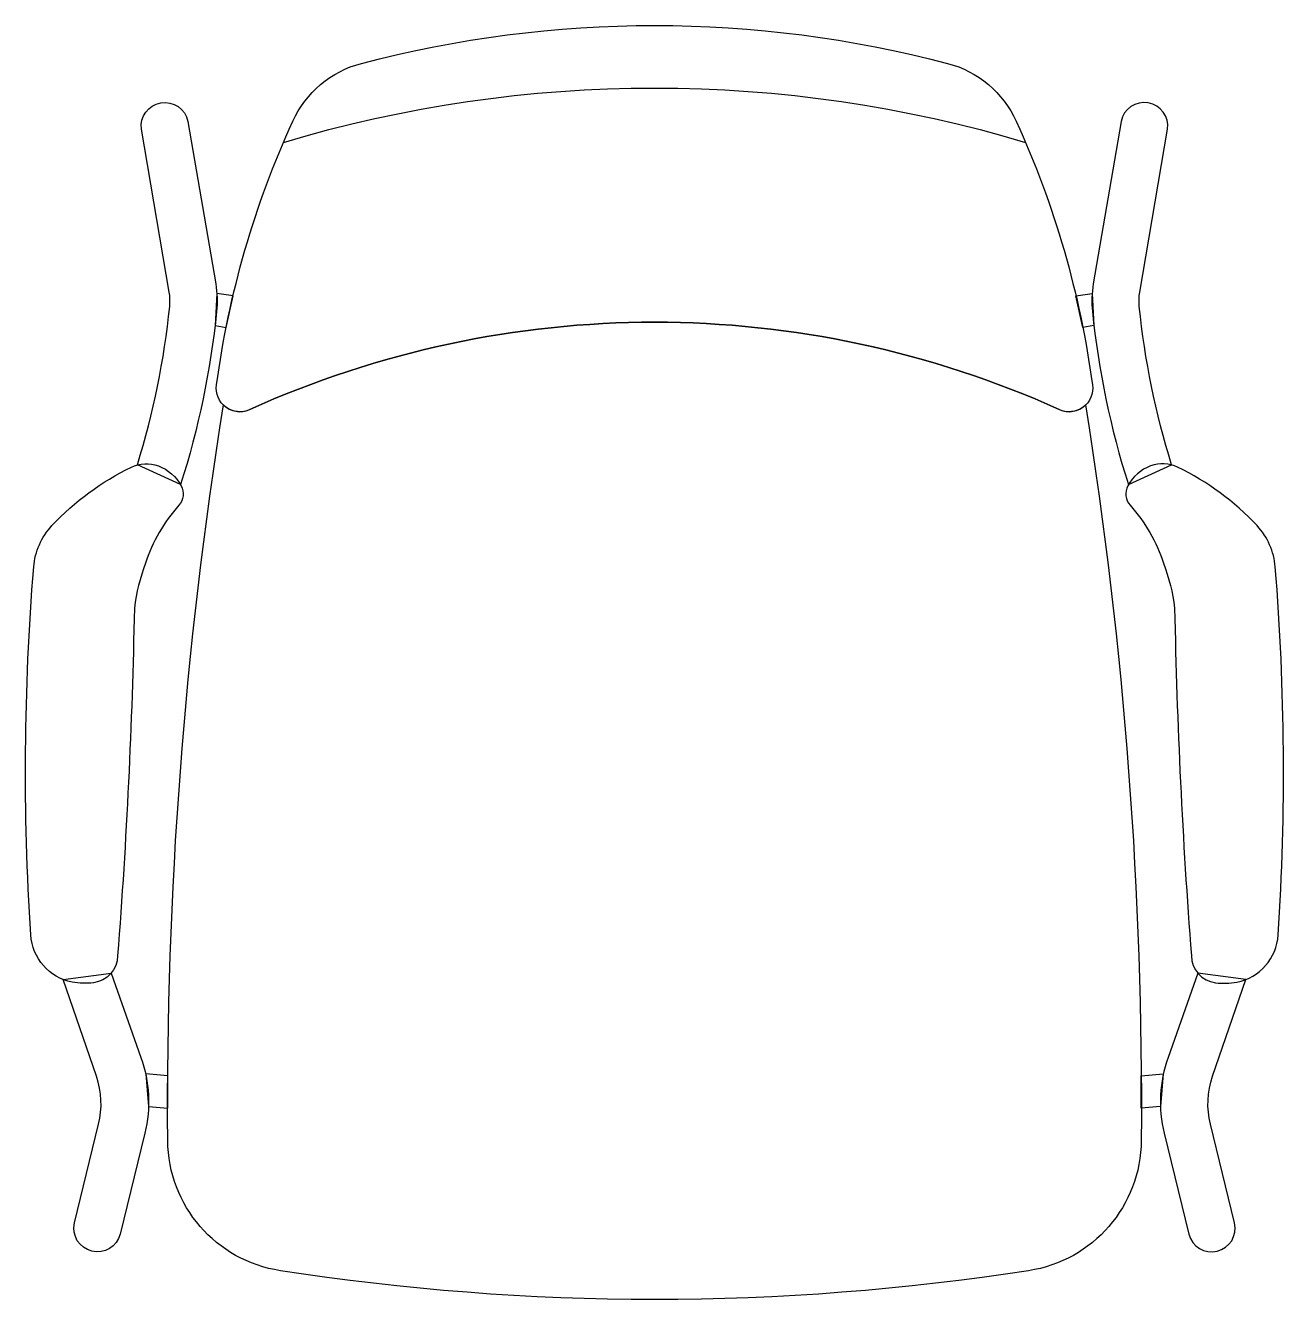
# Model space of a CAD drawing. Header units: millimetres. Extents: x -294 to 294, y -298 to 298.
import ezdxf

# ---------------------------------------------------------------- set-up
doc = ezdxf.new("R2010")
doc.units = ezdxf.units.MM
doc.header["$LTSCALE"] = 0.001

msp = doc.modelspace()

# ---------------------------------------------------------------- linework, layer by layer
for points in [[(-189.1, 118.13, -0.592772), (-204.6, 129.63, -0.073593), (-169, 252.83, -0.224824), (-136.9, 279.83, -0.129235), (136.9, 279.83, -0.224824), (169, 252.83, -0.073593), (204.6, 129.63, -0.592772), (189.1, 118.13, 0.21577), (-189.1, 118.13)], [(-173.4, 242.93, -0.146402), (173.4, 242.93)], [(-241.6, 92.33, 0.050778), (-226.5, 166.33, 0.067334), (-226.7, 173.03), (-239.7, 249.03, -0.969131), (-218, 252.73), (-205, 176.83, -0.067526), (-204.6, 163.93, -0.052403), (-221.4, 83.13), (-241.6, 92.33)], [(241.6, 92.33, -0.050778), (226.5, 166.33, -0.067334), (226.7, 173.03), (239.7, 249.03, 0.969131), (218, 252.73), (205, 176.83, 0.067526), (204.6, 163.93, 0.052403), (221.4, 83.13), (241.6, 92.33)], [(-174.8, -284.07, -0.368099), (-227.4, -223.27, -0.041415), (-201.4, 120.33, 0.311545), (-189.1, 118.13, -0.21577), (189.1, 118.13, 0.311545), (201.4, 120.33, -0.041415), (227.4, -223.27, -0.368099), (174.8, -284.07, -0.076918), (-174.8, -284.07)], [(-272.1, -149.27, -0.340118), (-291.4, -127.27, -0.036426), (-290, 44.63, -0.16949), (-281.5, 63.93, -0.091725), (-244.4, 91.23, -0.205415), (-231.8, 91.83, -0.181217), (-221.1, 82.53, -0.314838), (-222.2, 73.43, 0.103002), (-237.8, 46.33, 0.060928), (-243, 25.43, -0.014414), (-250.8, -136.97, -0.370047), (-262.1, -149.57, -0.080686), (-272.1, -149.27)], [(272.1, -149.27, 0.340118), (291.4, -127.27, 0.036426), (290, 44.63, 0.16949), (281.5, 63.93, 0.091725), (244.4, 91.23, 0.205415), (231.8, 91.83, 0.181217), (221.1, 82.53, 0.314838), (222.2, 73.43, -0.103002), (237.8, 46.33, -0.060928), (243, 25.43, 0.014414), (250.8, -136.97, 0.370047), (262.1, -149.57, 0.080686), (272.1, -149.27)], [(-271, -261.77), (-259.7, -215.67, 0.143005), (-260.7, -193.27), (-276.2, -148.07), (-253.9, -145.17), (-239.9, -184.47, -0.145972), (-238.1, -219.87), (-249.6, -266.97, -0.989258), (-271, -261.77)], [(271, -261.77), (259.7, -215.67, -0.143005), (260.7, -193.27), (276.2, -148.07), (253.9, -145.17), (239.9, -184.47, 0.145972), (238.1, -219.87), (249.6, -266.97, 0.989258), (271, -261.77)]]:
    msp.add_lwpolyline(points, format="xyb")
for points in [[(-196.9, 171.23), (-204.5, 172.33), (-205.3, 157.33), (-200.1, 156.53), (-196.9, 171.23)], [(196.9, 171.23), (204.5, 172.33), (205.3, 157.33), (200.1, 156.53), (196.9, 171.23)], [(-227.4, -193.07), (-237.7, -192.17), (-236.4, -207.37), (-227.4, -208.17), (-227.4, -193.07)], [(227.4, -193.07), (237.7, -192.17), (236.4, -207.37), (227.4, -208.17), (227.4, -193.07)]]:
    msp.add_lwpolyline(points)

doc.saveas('drawing.dxf')
